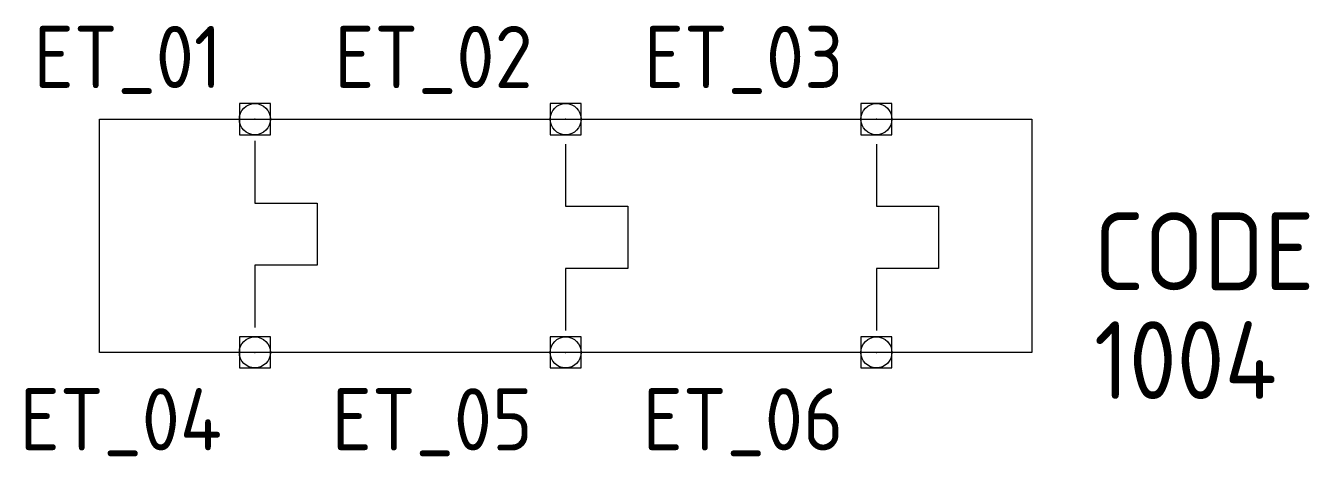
# Model space of a CAD drawing. Extents: x -7.4 to 33.9, y -7.1 to 6.8.
import ezdxf
from ezdxf.enums import TextEntityAlignment as Align

# ---------------------------------------------------------------- set-up
doc = ezdxf.new("R2010")
doc.units = 0
doc.header["$LTSCALE"] = 10
doc.header["$MEASUREMENT"] = 0
doc.header["$PDMODE"] = 96
doc.header["$PDSIZE"] = 1
doc.layers.get('0').update_dxf_attribs({"linetype": 'CONTINUOUS'})
for name, color, linetype in [('250', 6, 'CONTINUOUS'), ('C', 7, 'CONTINUOUS'), ('TKST2', 1, 'CONTINUOUS'), ('TKST3', 3, 'CONTINUOUS')]:
    doc.layers.add(name, color=color, linetype=linetype)
doc.styles.get("Standard").update_dxf_attribs({"font": 'ISO8'})

msp = doc.modelspace()

# ---------------------------------------------------------------- linework, layer by layer
msp.add_lwpolyline([(-5, -3.75), (-5, 3.75), (25, 3.75), (25, -3.75)], close=True)
for points in [[(0, 3.05), (0, 1.05), (2, 1.05), (2, -0.95), (0, -0.95), (0, -2.95)], [(10, 2.95), (10, 0.95), (12, 0.95), (12, -1.05), (10, -1.05), (10, -3.05)], [(20, 2.95), (20, 0.95), (22, 0.95), (22, -1.05), (20, -1.05), (20, -3.05)]]:
    msp.add_lwpolyline(points)
at = {"layer": 'C', "color": 1}
msp.add_point((0, 3.75), dxfattribs=at)
at = {"layer": 'C', "color": 3}
msp.add_point((10, 3.75), dxfattribs=at)
at = {"layer": 'C', "color": 5}
msp.add_point((20, 3.75), dxfattribs=at)
at = {"layer": 'C', "color": 2}
msp.add_point((0, -3.75), dxfattribs=at)
at = {"layer": 'C', "color": 4}
msp.add_point((10, -3.75), dxfattribs=at)
at = {"layer": 'C', "color": 6}
msp.add_point((20, -3.75), dxfattribs=at)

# ---------------------------------------------------------------- texts
at = {"layer": '250'}
msp.add_attdef('1004', (27, -5.25), 'mat', height=2.5, dxfattribs=at)
at = {"layer": 'TKST2'}
for tag, p in [('ET_01', (-1.061, 4.75)), ('ET_02', (8.939, 4.75)), ('ET_03', (18.939, 4.75))]:
    msp.add_attdef(tag, text='', height=2, dxfattribs=at).set_placement(p, align=Align.RIGHT)
for tag, p in [('ET_04', (-1.061, -4.902)), ('ET_05', (8.939, -4.902)), ('ET_06', (18.939, -4.902))]:
    msp.add_attdef(tag, text='', height=2, dxfattribs=at).set_placement(p, align=Align.TOP_RIGHT)
at = {"layer": 'TKST3'}
msp.add_attdef('CODE', (27, -1.75), '-F', height=2.5, dxfattribs=at)

doc.saveas('drawing.dxf')
